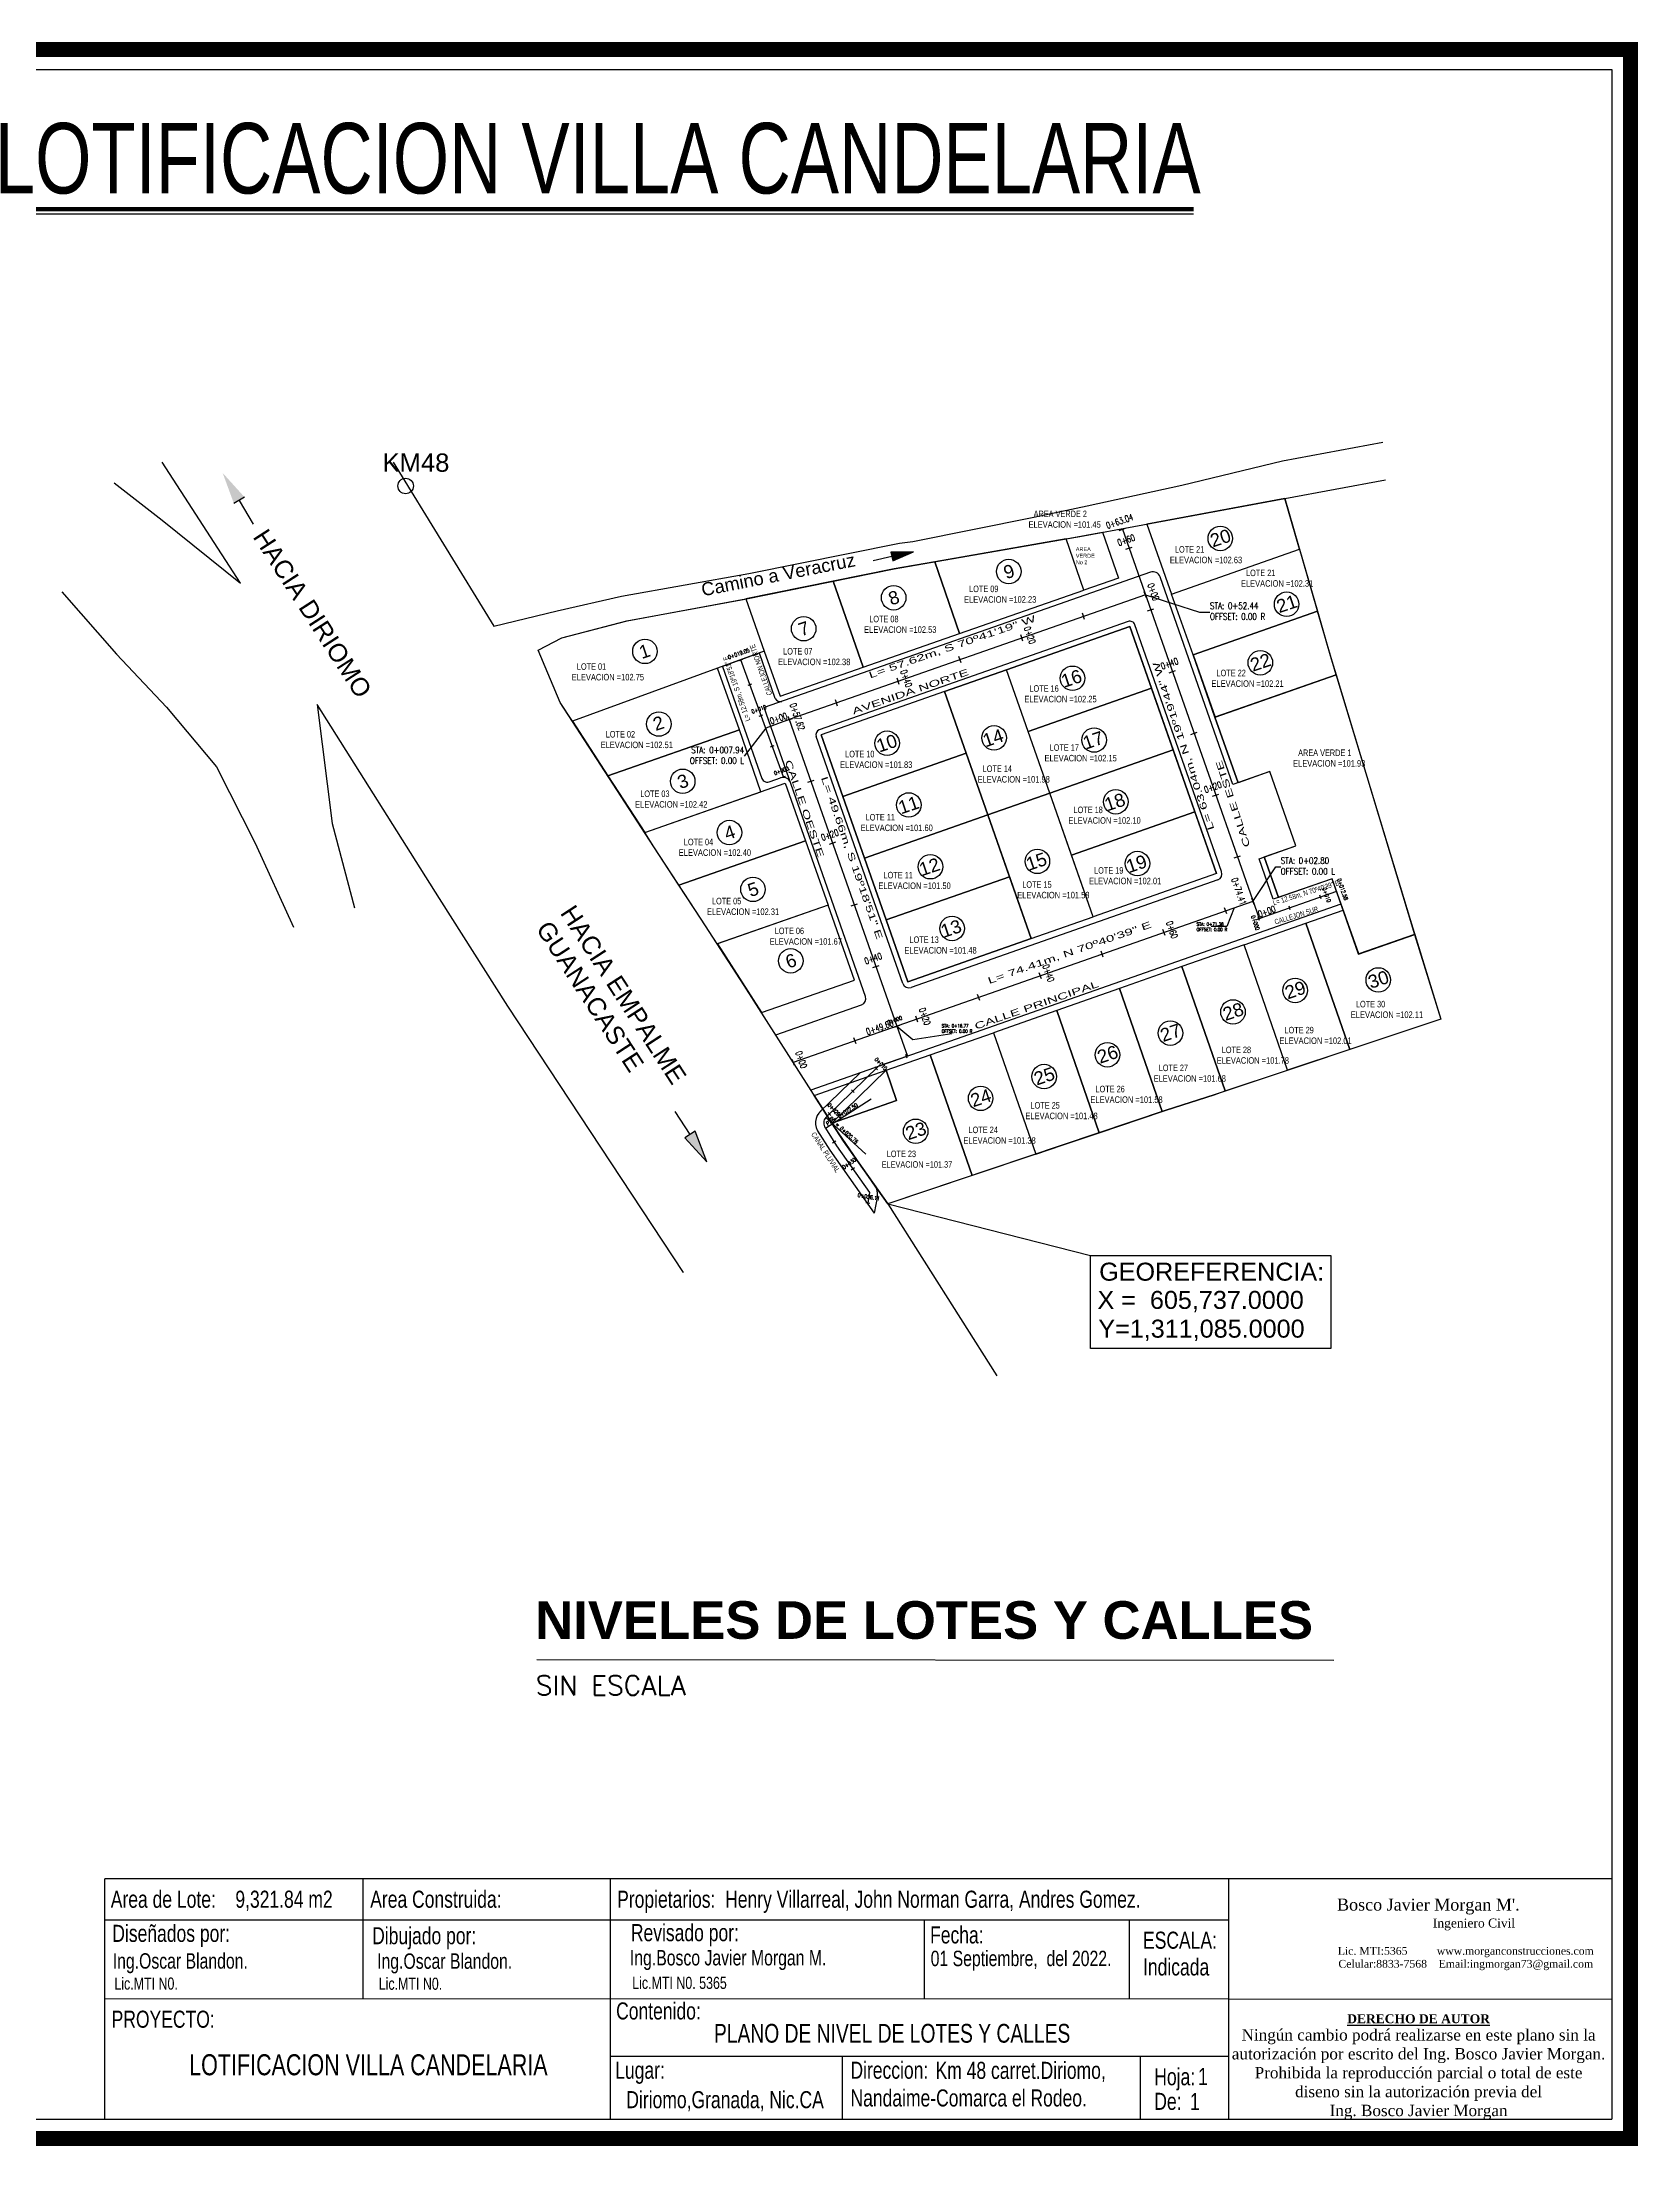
# Model space of a CAD drawing. Header units: metres. Extents: x 604533 to 608048, y 1310709 to 1311860.
# Drawn here: x 604767.9 to 605011.6, y 1310888.6 to 1311210.1 of the extents above; entities that cross this region are included whole.
import ezdxf
from ezdxf.enums import TextEntityAlignment as Align

# ---------------------------------------------------------------- set-up
doc = ezdxf.new("R2010")
doc.units = ezdxf.units.M
doc.header["$LTSCALE"] = 0.0254
doc.header["$MEASUREMENT"] = 0
for name, color, linetype in [('A CIVIL', 6, 'Continuous'), ('acera', 8, 'Continuous'), ('CERCO', 6, 'Continuous'), ('COTAS', 3, 'Continuous'), ('CVL_CUADCON_LIN', 8, 'Continuous'), ('CVL_CUADCON_TX', 2, 'Continuous'), ('EJE CALLE ESTE-TXT-ROAD-STAT', 7, 'Continuous'), ('EJE CALLE NORTE-TXT-ROAD-STAT', 7, 'Continuous'), ('EJE CALLE OESTE-TXT-ROAD-STAT', 7, 'Continuous'), ('EJE DE CANAL-TXT-ROAD-STAT', 7, 'Continuous'), ('EJE ED CALLE SUR-TXT-ROAD-STAT', 7, 'Continuous'), ('EJES', 30, 'Continuous'), ('FORMATO', 7, 'Continuous'), ('FRAME 025', 7, 'Continuous'), ('LOTES', 3, 'Continuous'), ('perfiles', 3, 'Continuous'), ('POLIGONO', 4, 'Continuous'), ('ROTULOS LOTES', 1, 'Continuous'), ('STALBL', 7, 'Continuous'), ('STAPTS', 7, 'Continuous'), ('texto', 7, 'Continuous'), ('TEXTO 2', 7, 'Continuous'), ('VENTANAS', 252, 'Continuous')]:
    doc.layers.add(name, color=color, linetype=linetype)
doc.layers.add('FRAME 070', color=7, linetype='Continuous', lineweight=70)
doc.styles.add('ALINEAMIENTO', font='romans.shx', dxfattribs={"width": 0.7, "height": 1})
doc.styles.add('ALINEAMIENTO 2', font='romans.shx', dxfattribs={"width": 0.7, "height": 0.6})
doc.styles.add('ARIALTEXT', font='')
doc.styles.add('COTA ELE', font='romans.shx', dxfattribs={"height": 5})
doc.styles.add('ele lot', font='ARIALN.TTF', dxfattribs={"width": 0.7, "height": 0.75})
doc.styles.add('perfiles', font='romans.shx', dxfattribs={"width": 0.8, "height": 1})
doc.styles.add('PUNTOS PI', font='arial.ttf', dxfattribs={"height": 8e-05})
doc.styles.add('ROMANS', font='ROMANS', dxfattribs={"height": 0.2})
doc.styles.add('ROTULOS', font='arial.ttf', dxfattribs={"height": 3})
doc.styles.add('SECCIONES', font='arial.ttf', dxfattribs={"width": 0.8, "height": 0.5})
doc.styles.get("Standard").update_dxf_attribs({"font": 'arial.ttf'})
doc.styles.add('TSN - Swis721 LtCn BT', font='swisscl.ttf')
doc.styles.get('ARIALTEXT').set_extended_font_data('Arial', bold=True)
doc.dimstyles.new('COMEN PERFIL', dxfattribs={"dimscale": 40, "dimtxt": 5, "dimasz": 100, "dimexe": 0.005, "dimexo": 0.005, "dimgap": 0.005, "dimtad": 2, "dimzin": 0, "dimdsep": 46, "dimtxsty": 'COTA ELE', "dimcen": 0.09, "dimclrd": 1, "dimclre": 1, "dimclrt": 3, "dimadec": 0, "dimazin": 0, "dimtfac": 1, "dimtofl": 0, "dimtmove": 0, "dimatfit": 3, "dimldrblk": 'ARCHTICK', "dimfxl": 1, "dimtolj": 1, "dimtzin": 0, "dimarcsym": 0})
doc.dimstyles.new('LOTES', dxfattribs={"dimscale": 0.001, "dimtxt": 1, "dimasz": 100, "dimexe": 0.005, "dimexo": 0.005, "dimgap": 0.005, "dimtad": 2, "dimzin": 0, "dimdsep": 46, "dimtxsty": 'ALINEAMIENTO', "dimcen": 0.09, "dimclrd": 1, "dimclre": 1, "dimclrt": 3, "dimadec": 0, "dimazin": 0, "dimtfac": 1, "dimtofl": 0, "dimtmove": 0, "dimatfit": 3, "dimldrblk": 'ARCHTICK', "dimfxl": 1, "dimtolj": 1, "dimtzin": 0, "dimarcsym": 0})

# ---------------------------------------------------------------- blocks, each defined once
blk = doc.blocks.new('_ArchTick')
at = {"color": 0, "linetype": 'ByBlock', "const_width": 0.15}
blk.add_lwpolyline([(-0.5, -0.5), (0.5, 0.5)], dxfattribs=at)
blk = doc.blocks.new('lbl_tic')
blk.add_line((0, -0.04165), (0, 0.04165))
blk = doc.blocks.new('sta_tic')
blk.add_line((0, -0.04165), (0, 0.04165))

msp = doc.modelspace()

# ---------------------------------------------------------------- hatches: boundary and pattern name
h = msp.add_hatch(color=256)
h.dxf.hatch_style = 1
h.paths.add_polyline_path([(604795.48, 1311144.283), (604797.199, 1311139.616), (604798.837, 1311140.571)])
h = msp.add_hatch(color=256)
h.dxf.hatch_style = 1
h.paths.add_polyline_path([(604897.535, 1311132.155), (604897.833, 1311130.872), (604901.01, 1311132.228)])
h = msp.add_hatch(color=256)
h.dxf.hatch_style = 1
h.paths.add_polyline_path([(604867.664, 1311043.698), (604866.072, 1311042.669), (604869.458, 1311039.026)])

# ---------------------------------------------------------------- linework, layer by layer
for p, q in [((604761.646, 1311183.877), (604943.772, 1311183.877)), ((604798.837, 1311140.571), (604797.199, 1311139.616)), ((604798.018, 1311140.093), (604800.144, 1311136.444)), ((604897.684, 1311131.514, 100), (604894.827, 1311130.849, 100)), ((604901.01, 1311132.228, 100), (604897.535, 1311132.155, 100)), ((604897.535, 1311132.155, 100), (604897.833, 1311130.872, 100)), ((604897.833, 1311130.872, 100), (604901.01, 1311132.228, 100)), ((604937.194, 1311129.116, 100), (604878.208, 1311108.443, 100)), ((604946.275, 1311106.692, 100), (604938.66, 1311128.418, 100)), ((604933.807, 1311121.577, 100), (604886.596, 1311105.036, 100)), ((604934.065, 1311120.823), (604915.191, 1311114.208)), ((604947.295, 1311083.074), (604934.065, 1311120.823)), ((604948.046, 1311083.366, 100), (604934.812, 1311121.082, 100)), ((604943.695, 1311116.49), (604962.697, 1311123.15)), ((604962.697, 1311123.15), (604964.656, 1311116.388)), ((604871.815, 1311114.717, 100), (604877.843, 1311097.587, 100)), ((604879.89, 1311109.808, 100), (604877.452, 1311116.764, 100)), ((604947.036, 1311106.959), (604943.695, 1311116.49)), ((604964.656, 1311116.388), (604965.545, 1311113.444)), ((604905.754, 1311110.901), (604915.191, 1311114.208)), ((604918.498, 1311104.771), (604915.191, 1311114.208)), ((604937.373, 1311111.386), (604918.498, 1311104.771)), ((604965.545, 1311113.444), (604947.036, 1311106.959)), ((604893.685, 1311064.285, 100), (604878.208, 1311108.443, 100)), ((604905.754, 1311110.901), (604886.879, 1311104.286)), ((604909.061, 1311101.463), (604905.754, 1311110.901)), ((604921.806, 1311095.334), (604918.498, 1311104.771)), ((604949.793, 1311096.666, 100), (604946.275, 1311106.692, 100)), ((604899.355, 1311066.255, 100), (604886.119, 1311104.021, 100)), ((604890.187, 1311094.849), (604886.879, 1311104.286)), ((604940.68, 1311101.949), (604921.806, 1311095.334)), ((604909.061, 1311101.463), (604890.187, 1311094.849)), ((604912.368, 1311092.026), (604909.061, 1311101.463)), ((604955.402, 1311098.648, 100), (604949.793, 1311096.666, 100)), ((604959.38, 1311087.31, 100), (604955.402, 1311098.648, 100)), ((604879.106, 1311097.127, 100), (604880.69, 1311097.682, 100)), ((604912.368, 1311092.026), (604921.806, 1311095.334)), ((604925.113, 1311085.896), (604921.806, 1311095.334)), ((604893.494, 1311085.411), (604890.187, 1311094.849)), ((604912.368, 1311092.026), (604893.494, 1311085.411)), ((604915.676, 1311082.589), (604912.368, 1311092.026)), ((604943.987, 1311092.511), (604925.113, 1311085.896)), ((604928.42, 1311076.459), (604925.113, 1311085.896)), ((604953.771, 1311085.329, 100), (604959.38, 1311087.31, 100)), ((604896.801, 1311075.974), (604893.494, 1311085.411)), ((604915.676, 1311082.589), (604896.801, 1311075.974)), ((604918.983, 1311073.152), (604915.676, 1311082.589)), ((604947.295, 1311083.074), (604928.42, 1311076.459)), ((604955.94, 1311079.146, 100), (604953.771, 1311085.329, 100)), ((604964.932, 1311082.262, 100), (604955.94, 1311079.146, 100)), ((604968.964, 1311070.769, 100), (604964.932, 1311082.262, 100)), ((604947.504, 1311082.088, 100), (604900.642, 1311065.656, 100)), ((604966.292, 1311078.385, 100), (604885.311, 1311049.99, 100)), ((604966.292, 1311078.385, 100), (604885.311, 1311049.99, 100)), ((604900.109, 1311066.537), (604896.801, 1311075.974)), ((604918.983, 1311073.152), (604928.42, 1311076.459)), ((604918.983, 1311073.152), (604900.109, 1311066.537)), ((604967.618, 1311056.176, 100), (604960.921, 1311075.482, 100)), ((604879.951, 1311058.403, 100), (604893.074, 1311063.002, 100)), ((604866.868, 1311043.183), (604864.574, 1311046.73)), ((604867.664, 1311043.698), (604866.072, 1311042.669)), ((604869.458, 1311039.026), (604867.664, 1311043.698)), ((604866.072, 1311042.669), (604869.458, 1311039.026))]:
    msp.add_line(p, q)
at = {"ltscale": 20000}
for p, q in [((604947.036, 1311106.959), (604950.575, 1311096.943, 100)), ((604954.578, 1311085.614, 213.103), (604956.762, 1311079.431, 274.833))]:
    msp.add_line(p, q, dxfattribs=at)
at = {"color": 1}
msp.add_line((604843.474, 1310962.947), (604965.201, 1310962.884), dxfattribs=at)
at = {"color": 7}
msp.add_line((604949.186, 1310911.097), (605007.652, 1310911.064), dxfattribs=at)
at = {"const_width": 2.28}
msp.add_lwpolyline([(604534.552, 1311208.98), (604534.552, 1310889.78), (605010.502, 1310889.78), (605010.502, 1311208.98)], close=True, dxfattribs=at)
at = {"color": 5, "const_width": 0.637}
msp.add_lwpolyline([(604761.646, 1311184.582), (604943.772, 1311184.582)], dxfattribs=at)
for points in [[(604957.705, 1311140.377), (604936.632, 1311136.478), (604940.385, 1311125.768), (604959.954, 1311132.615), (604957.705, 1311140.377)], [(604924.319, 1311134.227), (604904.249, 1311130.714), (604908.048, 1311119.748), (604927.027, 1311126.391), (604924.319, 1311134.227)], [(604888.746, 1311127.746), (604893.335, 1311114.598), (604908.048, 1311119.748), (604904.249, 1311130.714), (604898.044, 1311129.628), (604888.746, 1311127.746)], [(604940.385, 1311125.768), (604959.954, 1311132.615), (604962.697, 1311123.15), (604943.695, 1311116.49), (604940.385, 1311125.768)], [(604875.402, 1311125.045), (604878.207, 1311117.041), (604880.623, 1311110.148), (604893.335, 1311114.598), (604888.746, 1311127.746), (604875.402, 1311125.045)], [(604875.402, 1311125.045), (604878.207, 1311117.041), (604871.066, 1311114.442), (604848.895, 1311106.372), (604847.053, 1311109.211), (604843.674, 1311117.18), (604847.301, 1311119.071), (604857.241, 1311121.686), (604875.402, 1311125.045)], [(604881.422, 1311096.879), (604884.508, 1311088.074), (604865.177, 1311081.298), (604861.36, 1311087.156), (604859.938, 1311089.348), (604881.422, 1311096.879)], [(604887.952, 1311078.246), (604871.021, 1311072.312), (604868.554, 1311076.114), (604865.177, 1311081.298), (604884.508, 1311088.074), (604887.952, 1311078.246)], [(604960.926, 1311075.483), (604966.615, 1311077.478), (604968.969, 1311070.77), (604977.547, 1311073.773), (604981.564, 1311060.82), (604967.623, 1311056.178), (604960.926, 1311075.483)], [(604951.484, 1311072.173), (604960.921, 1311075.482), (604967.618, 1311056.176), (604958.131, 1311053.017), (604951.484, 1311072.173)], [(604951.484, 1311072.173), (604942.001, 1311068.848), (604948.595, 1311049.842), (604958.131, 1311053.017), (604951.484, 1311072.173)], [(604939.001, 1311046.712), (604939.609, 1311046.917), (604946.899, 1311049.277), (604948.595, 1311049.842), (604942.001, 1311068.848), (604932.479, 1311065.509), (604939.001, 1311046.712)], [(604929.366, 1311043.456), (604939.001, 1311046.712), (604932.479, 1311065.509), (604922.882, 1311062.144), (604929.366, 1311043.456)], [(604922.882, 1311062.144), (604913.2, 1311058.749), (604919.695, 1311040.197), (604923.698, 1311041.541), (604929.366, 1311043.456), (604922.882, 1311062.144)], [(604903.554, 1311055.367), (604913.2, 1311058.749), (604919.695, 1311040.197), (604909.951, 1311036.925), (604903.554, 1311055.367)], [(604896.8, 1311052.999), (604903.558, 1311055.369), (604909.955, 1311036.927), (604897.058, 1311032.596), (604890.297, 1311042.174), (604890.297, 1311042.174), (604888.534, 1311044.942), (604898.41, 1311048.405), (604896.8, 1311052.999)], [(604896.8, 1311052.999), (604903.558, 1311055.369), (604909.955, 1311036.927), (604897.058, 1311032.596), (604890.297, 1311042.174), (604890.297, 1311042.174), (604888.534, 1311044.942), (604898.41, 1311048.405), (604896.8, 1311052.999)], [(604885.847, 1311049.158), (604896.8, 1311052.999), (604898.41, 1311048.405), (604888.534, 1311044.942), (604885.847, 1311049.158)]]:
    msp.add_lwpolyline(points)
at = {"ltscale": 20000}
for points in [[(604924.32, 1311134.226), (604929.85, 1311135.223), (604932.315, 1311128.197), (604927.034, 1311126.372), (604924.319, 1311134.227)], [(604934.065, 1311120.823), (604937.373, 1311111.386), (604918.498, 1311104.771), (604915.191, 1311114.208), (604934.065, 1311120.823)], [(604905.754, 1311110.901), (604912.368, 1311092.026), (604921.806, 1311095.334), (604915.191, 1311114.208), (604905.754, 1311110.901)], [(604937.373, 1311111.386), (604940.68, 1311101.949), (604921.806, 1311095.334), (604918.498, 1311104.771), (604937.373, 1311111.386)], [(604955.402, 1311098.648), (604950.575, 1311096.943), (604947.036, 1311106.959), (604965.545, 1311113.444), (604977.542, 1311073.772), (604969.011, 1311070.785), (604964.932, 1311082.262), (604956.762, 1311079.431), (604954.578, 1311085.614), (604959.38, 1311087.31), (604955.402, 1311098.648), (604950.575, 1311096.943)], [(604886.879, 1311104.286), (604890.187, 1311094.849), (604909.061, 1311101.463), (604905.753, 1311110.901), (604886.879, 1311104.286)], [(604940.68, 1311101.949), (604943.987, 1311092.511), (604925.113, 1311085.896), (604921.806, 1311095.334), (604940.68, 1311101.949)], [(604890.187, 1311094.849), (604893.494, 1311085.411), (604912.368, 1311092.026), (604909.061, 1311101.463), (604890.187, 1311094.849)], [(604912.368, 1311092.026), (604918.983, 1311073.152), (604928.42, 1311076.459), (604921.806, 1311095.334), (604912.368, 1311092.026)], [(604893.494, 1311085.411), (604896.801, 1311075.974), (604915.676, 1311082.589), (604912.368, 1311092.026), (604893.494, 1311085.411)], [(604943.987, 1311092.511), (604947.295, 1311083.074), (604928.42, 1311076.459), (604925.113, 1311085.896), (604943.987, 1311092.511)], [(604896.801, 1311075.974), (604900.109, 1311066.537), (604918.983, 1311073.152), (604915.676, 1311082.589), (604896.801, 1311075.974)]]:
    msp.add_lwpolyline(points, dxfattribs=at)
at = {"elevation": 100}
for points in [[(604877.451, 1311116.766), (604871.816, 1311114.715)], [(604960.921, 1311075.482), (604966.61, 1311077.477), (604968.964, 1311070.769), (604977.542, 1311073.772), (604981.559, 1311060.818), (604967.618, 1311056.176), (604960.921, 1311075.482)]]:
    msp.add_lwpolyline(points, dxfattribs=at)
for centre in [(604947.853, 1311134.267), (604915.552, 1311129.22), (604897.969, 1311125.21), (604957.986, 1311124.217), (604884.224, 1311120.482), (604859.977, 1311117.013), (604925.282, 1311112.907), (604953.974, 1311115.277), (604862.104, 1311105.914), (604896.97, 1311102.985), (604913.306, 1311103.803), (604928.589, 1311103.47), (604865.75, 1311097.16), (604900.277, 1311093.547), (604931.897, 1311094.032), (604872.887, 1311089.333), (604903.585, 1311084.11), (604919.921, 1311084.929), (604935.204, 1311084.595), (604876.479, 1311080.65), (604906.892, 1311074.673), (604882.256, 1311069.728), (604959.292, 1311065.208), (604971.989, 1311066.81), (604949.798, 1311061.914), (604940.24, 1311058.679), (604930.624, 1311055.369), (604920.948, 1311052.042), (604911.252, 1311048.715), (604901.33, 1311043.68)]:
    msp.add_circle(centre, 1.872)
for centre, radius, start, end in [((604937.559, 1311127.993, 100), 1.181, 21.0503, 107.99793), ((604934.078, 1311120.859, 100), 0.767, 16.8664, 110.65863), ((604880.652, 1311110.212, 100), 0.862, 207.94465, 285.46963), ((604886.926, 1311104.261, 100), 0.842, 113.08693, 196.57134), ((604878.703, 1311097.984, 100), 0.947, 204.80155, 295.13128), ((604881.099, 1311096.544, 100), 1.209, 21.06344, 109.73597), ((604947.053, 1311083.033, 100), 1.047, 295.51531, 18.53931), ((604900.325, 1311066.658, 100), 1.051, 202.57232, 287.53162), ((604892.683, 1311063.975, 100), 1.048, 291.87863, 17.25284)]:
    msp.add_arc(centre, radius, start, end)
at = {"layer": 'A CIVIL'}
for p, q in [((604932.905, 1311135.669, 100), (604953.772, 1311076.178, 100)), ((604936.414, 1311125.666, 100), (604882.031, 1311106.61, 100)), ((604882.031, 1311106.61, 100), (604898.456, 1311059.745, 100)), ((604965.61, 1311080.329, 100), (604953.734, 1311076.165, 100)), ((604952.847, 1311078.816, 100), (604882.632, 1311054.196, 100))]:
    msp.add_line(p, q, dxfattribs=at)
at = {"layer": 'A CIVIL', "ltscale": 20000}
for p, q in [((604881.148, 1311097.842, 100), (604874.634, 1311115.741, 100)), ((604882.031, 1311106.61), (604878.434, 1311105.3, 100))]:
    msp.add_line(p, q, dxfattribs=at)
at = {"layer": 'A CIVIL', "ltscale": 20000, "elevation": 100}
msp.add_lwpolyline([(604885.844, 1311049.155), (604890.297, 1311042.174), (604897.053, 1311032.594)], dxfattribs=at)
at = {"layer": 'acera', "color": 7}
msp.add_line((604537.402, 1310889.78), (605007.652, 1310889.78), dxfattribs=at)
at = {"layer": 'CERCO'}
for p, q in [((604957.342, 1311146.123), (604972.705, 1311148.966)), ((604957.705, 1311140.376), (604973.068, 1311143.219)), ((604897.058, 1311032.595), (604913.749, 1311006.335))]:
    msp.add_line(p, q, dxfattribs=at)
for points in [[(604778.92, 1311142.779), (604786.235, 1311137.063), (604798.196, 1311127.444), (604786.267, 1311145.904)], [(604821.526, 1311145.904), (604836.886, 1311120.876), (604846.594, 1311123.194), (604856.422, 1311125.45), (604875.84, 1311128.94), (604898.848, 1311133.532), (604900.902, 1311133.822), (604919.402, 1311137.5), (604927.545, 1311139.234), (604941.987, 1311142.403), (604957.342, 1311146.123)], [(604770.917, 1311126.132), (604779.261, 1311116.588), (604786.903, 1311108.481), (604794.548, 1311099.357), (604800.425, 1311087.687), (604806.291, 1311074.881)], [(604865.89, 1311022.08), (604865.89, 1311022.08), (604839.029, 1311062.791), (604828.599, 1311079.256), (604809.895, 1311108.901)], [(604809.895, 1311108.901), (604812.229, 1311090.707), (604815.643, 1311077.811)]]:
    msp.add_lwpolyline(points, dxfattribs=at)
at = {"layer": 'COTAS'}
msp.add_lwpolyline([(604897.058, 1311032.595), (604928.009, 1311024.724)], dxfattribs=at)
msp.add_lwpolyline([(604928.009, 1311024.724), (604964.72, 1311024.724), (604964.72, 1311010.509), (604928.009, 1311010.509)], close=True, dxfattribs=at)
at = {"layer": 'CVL_CUADCON_LIN', "ltscale": 0.5, "flags": 128}
for points in [[(604874.397, 1311105.013), (604871.066, 1311114.442), (604848.895, 1311106.372), (604854.337, 1311097.983), (604874.397, 1311105.013)], [(604877.704, 1311095.576), (604874.397, 1311105.013), (604854.337, 1311097.983), (604859.938, 1311089.348), (604877.704, 1311095.576)], [(604891.97, 1311066.78), (604887.952, 1311078.246), (604871.038, 1311072.323), (604877.787, 1311061.809), (604891.97, 1311066.78)]]:
    msp.add_lwpolyline(points, dxfattribs=at)
at = {"layer": 'CVL_CUADCON_TX'}
msp.add_circle((604823.428, 1311142.287, 100), 1.181, dxfattribs=at)
at = {"layer": 'EJES', "ltscale": 20000}
for p, q in [((604895.154, 1311035.31), (604888.534, 1311044.942)), ((604895.477, 1311033.837), (604895.015, 1311031.155))]:
    msp.add_line(p, q, dxfattribs=at)
msp.add_lwpolyline([(604898.457, 1311059.745), (604900.064, 1311055.163), (604895.639, 1311053.611), (604887.607, 1311045.784, 0.3637158), (604887.537, 1311044.179), (604889.259, 1311041.477), (604894.296, 1311034.342), (604894.012, 1311032.699)], format="xyb", dxfattribs=at)
msp.add_arc((604893.506, 1311034.177), 2, 350.21783, 34.5056, dxfattribs=at)
at = {"layer": 'FORMATO', "color": 8}
for p, q in [((604537.402, 1311205.933), (605007.652, 1311205.933)), ((605007.652, 1311205.933), (605007.652, 1310892.729)), ((604537.402, 1310892.729), (605007.652, 1310892.729))]:
    msp.add_line(p, q, dxfattribs=at)
at = {"layer": 'FRAME 070', "lineweight": 25}
for p, q in [((605007.652, 1310929.467), (604777.473, 1310929.467)), ((604777.473, 1310892.729), (604777.473, 1310929.467)), ((604816.956, 1310923.207), (604816.956, 1310929.467)), ((604854.733, 1310892.729), (604854.733, 1310929.467)), ((604949.186, 1310892.729), (604949.186, 1310929.467)), ((604777.473, 1310923.207), (604949.186, 1310923.207)), ((604816.956, 1310911.192), (604816.956, 1310923.207)), ((604902.669, 1310911.192), (604902.669, 1310923.207)), ((604933.968, 1310911.192), (604933.968, 1310923.207)), ((604777.473, 1310911.192), (604949.186, 1310911.097)), ((604854.733, 1310902.341), (604949.186, 1310902.341)), ((604890.149, 1310892.729), (604890.149, 1310902.341)), ((604935.689, 1310892.729), (604935.689, 1310902.341))]:
    msp.add_line(p, q, dxfattribs=at)
at = {"layer": 'LOTES', "ltscale": 20000}
for p, q in [((604886.713, 1311046.658), (604892.841, 1311052.631)), ((604888.534, 1311044.942), (604896.801, 1311052.998))]:
    msp.add_line(p, q, dxfattribs=at)
at = {"layer": 'LOTES', "color": 0, "ltscale": 20000}
msp.add_lwpolyline([(604943.695, 1311116.49), (604947.089, 1311106.977), (604965.541, 1311113.442), (604962.692, 1311123.148), (604943.695, 1311116.49)], dxfattribs=at)
at = {"layer": 'LOTES', "ltscale": 20000}
msp.add_lwpolyline([(604886.342, 1311043.729), (604888.22, 1311040.781), (604895.015, 1311031.155)], dxfattribs=at)
msp.add_arc((604888.529, 1311044.94), 2.5, 130.97908, 217.49239, dxfattribs=at)
at = {"layer": 'POLIGONO', "ltscale": 20000}
msp.add_polyline3d([(604897.053, 1311032.594, 100), (604890.292, 1311042.172, 100), (604875.148, 1311065.94, 100), (604868.549, 1311076.112, 100), (604861.355, 1311087.154, 100), (604847.048, 1311109.209, 100), (604843.669, 1311117.178, 100), (604847.296, 1311119.069, 100), (604857.236, 1311121.684, 100), (604875.227, 1311125.009, 100), (604898.039, 1311129.626, 100), (604926.974, 1311134.69, 100), (604957.7, 1311140.375, 100), (604964.651, 1311116.386, 100), (604976.844, 1311076.021, 100), (604981.559, 1311060.818, 100), (604946.899, 1311049.277, 100), (604939.609, 1311046.917, 100), (604923.698, 1311041.541, 100), (604897.053, 1311032.594, 100)], dxfattribs=at)
at = {"layer": 'STAPTS', "ltscale": 20000}
for p, q in [((604887.537, 1311044.179), (604894.537, 1311048.639)), ((604887.607, 1311045.784), (604893.731, 1311040.181))]:
    msp.add_line(p, q, dxfattribs=at)

# ---------------------------------------------------------------- block references
at = {"layer": 'EJE CALLE ESTE-TXT-ROAD-STAT', "ltscale": 20000, "xscale": 12.00480192076831, "yscale": 12.00480192076831, "zscale": 12.00480192076831, "rotation": 289.3288684959444}
for name, p in [('lbl_tic', (604932.905, 1311135.669)), ('lbl_tic', (604933.913, 1311132.796)), ('sta_tic', (604937.223, 1311123.36)), ('lbl_tic', (604940.532, 1311113.924)), ('sta_tic', (604943.842, 1311104.487)), ('lbl_tic', (604947.152, 1311095.051)), ('sta_tic', (604950.462, 1311085.615)), ('lbl_tic', (604953.772, 1311076.178))]:
    msp.add_blockref(name, p, dxfattribs=at)
at = {"layer": 'EJE CALLE NORTE-TXT-ROAD-STAT', "ltscale": 20000, "xscale": 12.00480192076831, "yscale": 12.00480192076831, "zscale": 12.00480192076831, "rotation": 19.3114247585198}
for name, p in [('lbl_tic', (604936.414, 1311125.666)), ('sta_tic', (604926.976, 1311122.359)), ('lbl_tic', (604917.539, 1311119.052)), ('sta_tic', (604908.102, 1311115.745)), ('lbl_tic', (604898.664, 1311112.438)), ('sta_tic', (604889.227, 1311109.131)), ('lbl_tic', (604882.031, 1311106.61))]:
    msp.add_blockref(name, p, dxfattribs=at)
at = {"layer": 'EJE CALLE OESTE-TXT-ROAD-STAT', "ltscale": 20000, "xscale": 12.00480192076831, "yscale": 12.00480192076831, "zscale": 12.00480192076831, "rotation": 289.3141438075384}
for name, p in [('lbl_tic', (604882.031, 1311106.61)), ('sta_tic', (604885.339, 1311097.173)), ('lbl_tic', (604888.646, 1311087.735)), ('sta_tic', (604891.954, 1311078.298)), ('lbl_tic', (604895.261, 1311068.861)), ('lbl_tic', (604898.456, 1311059.745))]:
    msp.add_blockref(name, p, dxfattribs=at)
at = {"layer": 'EJE DE CANAL-TXT-ROAD-STAT', "ltscale": 20000, "xscale": 12.00480192076831, "yscale": 12.00480192076831, "zscale": 12.00480192076831, "rotation": 289.3150624689895}
msp.add_blockref('lbl_tic', (604898.456, 1311059.745), dxfattribs=at)
at = {"layer": 'EJE ED CALLE SUR-TXT-ROAD-STAT', "ltscale": 20000, "xscale": 12.00480192076831, "yscale": 12.00480192076831, "zscale": 12.00480192076831, "rotation": 19.32239400235645}
for name, p in [('lbl_tic', (604952.847, 1311078.816)), ('sta_tic', (604948.689, 1311077.358)), ('lbl_tic', (604939.252, 1311074.049)), ('sta_tic', (604929.815, 1311070.74)), ('lbl_tic', (604920.378, 1311067.431)), ('sta_tic', (604910.942, 1311064.122)), ('lbl_tic', (604901.505, 1311060.814)), ('sta_tic', (604892.068, 1311057.505)), ('lbl_tic', (604882.632, 1311054.196))]:
    msp.add_blockref(name, p, dxfattribs=at)
at = {"layer": 'STALBL', "ltscale": 20000}
for name, p, xscale, yscale, zscale, rotation in [('lbl_tic', (604874.634, 1311115.741), 7.202881152460984, 7.202881152460984, 7.202881152460984, 290.0000507928874), ('sta_tic', (604876.018, 1311111.938), 7.202881152460984, 7.202881152460984, 7.202881152460984, 290.0000507928874), ('lbl_tic', (604877.728, 1311107.239), 7.202881152460984, 7.202881152460984, 7.202881152460984, 290.0000507928874), ('sta_tic', (604879.438, 1311102.541), 7.202881152460984, 7.202881152460984, 7.202881152460984, 290.0000507928874), ('lbl_tic', (604881.148, 1311097.842), 7.202881152460984, 7.202881152460984, 7.202881152460984, 290.0000507928874), ('lbl_tic', (604963.171, 1311079.474), 7.202881152460984, 7.202881152460984, 7.202881152460984, 19.32239400363834), ('lbl_tic', (604965.61, 1311080.329), 7.202881152460984, 7.202881152460984, 7.202881152460984, 19.32239400363834), ('lbl_tic', (604953.734, 1311076.165), 7.202881152460984, 7.202881152460984, 7.202881152460984, 19.32239400363834), ('sta_tic', (604958.453, 1311077.819), 7.202881152460984, 7.202881152460984, 7.202881152460984, 19.32239400363834), ('lbl_tic', (604898.457, 1311059.745), 7.202881152460983, 7.202881152460983, 7.202881152460983, 289.3223940032875), ('lbl_tic', (604895.313, 1311053.294), 7.202881152460984, 7.202881152460984, 7.202881152460984, 44.26148022298665), ('sta_tic', (604899.928, 1311055.115), 7.202881152460984, 7.202881152460984, 7.202881152460984, 19.32239400250711), ('sta_tic', (604891.732, 1311049.804), 7.202881152460984, 7.202881152460984, 7.202881152460984, 44.26148022298665), ('lbl_tic', (604888.151, 1311046.314), 7.202881152460984, 7.202881152460984, 7.202881152460984, 44.26148022298665), ('sta_tic', (604888.878, 1311042.074), 7.202881152460983, 7.202881152460983, 7.202881152460983, 302.5036247985153), ('lbl_tic', (604891.734, 1311037.971), 7.202881152460984, 7.202881152460984, 7.202881152460984, 305.2178278272403), ('lbl_tic', (604894.012, 1311032.699), 7.202881152460984, 7.202881152460984, 7.202881152460984, 80.21782782846374), ('sta_tic', (604894.201, 1311033.792), 7.202881152460984, 7.202881152460984, 7.202881152460984, 80.21782782846374)]:
    msp.add_blockref(name, p, dxfattribs=dict(at, xscale=xscale, yscale=yscale, zscale=zscale, rotation=rotation))

# ---------------------------------------------------------------- texts
at = {"color": 1, "style": 'ROMANS'}
msp.add_text('SIN ESCALA', height=2.9881, dxfattribs=at).set_placement((604843.292, 1310957.509))
at = {"ltscale": 20000, "insert": (604925.793, 1311132.933), "char_height": 0.6, "width": 4.41792, "attachment_point": 1}
msp.add_mtext('AREA VERDE \\PNo 2', dxfattribs=at)
at = {"color": 3, "insert": (604843.222, 1310971.877), "char_height": 5.75478, "attachment_point": 1, "style": 'ARIALTEXT'}
msp.add_mtext('NIVELES DE LOTES Y CALLES', dxfattribs=at)
at = {"layer": 'A CIVIL', "ltscale": 20000, "style": 'perfiles', "width": 0.8}
msp.add_text('STA: 0+007.94', height=1, dxfattribs=at).set_placement((604875.136, 1311101.148), align=Align.BOTTOM_RIGHT)
msp.add_text('OFFSET: 0.00 L', height=1, dxfattribs=at).set_placement((604875.136, 1311100.815), align=Align.TOP_RIGHT)
at = {"layer": 'CVL_CUADCON_TX', "color": 2, "linetype": 'Continuous', "style": 'PUNTOS PI'}
msp.add_text('KM48', height=2.8, dxfattribs=at).set_placement((604825.005, 1311145.861, 100), align=Align.MIDDLE)
at = {"layer": 'CVL_CUADCON_TX', "color": 2, "style": 'PUNTOS PI'}
for s, p in [('GEOREFERENCIA:', (604929.357, 1311020.855)), ('X =  605,737.0000', (604929.103, 1311016.543)), ('Y=1,311,085.0000', (604929.226, 1311012.149))]:
    msp.add_text(s, height=2.75, dxfattribs=at).set_placement(p)
at = {"layer": 'EJE CALLE ESTE-TXT-ROAD-STAT', "ltscale": 20000, "style": 'ALINEAMIENTO', "width": 0.7}
for s, p in [('0+63.04', (604932.739, 1311136.141)), ('0+60', (604933.747, 1311133.268)), ('0+40', (604940.367, 1311114.396)), ('0+20', (604946.987, 1311095.523)), ('0+00', (604955.213, 1311076.507))]:
    msp.add_text(s, height=1, rotation=19.32887, dxfattribs=at).set_placement(p, align=Align.BOTTOM_CENTER)
at = {"layer": 'EJE CALLE NORTE-TXT-ROAD-STAT', "ltscale": 20000, "style": 'ALINEAMIENTO', "width": 0.7}
for s, p in [('0+00', (604936.885, 1311125.832)), ('0+20', (604918.011, 1311119.218)), ('0+40', (604899.136, 1311112.604)), ('0+57.62', (604882.503, 1311106.775))]:
    msp.add_text(s, height=1, rotation=289.31142, dxfattribs=at).set_placement(p, align=Align.BOTTOM_CENTER)
at = {"layer": 'EJE CALLE OESTE-TXT-ROAD-STAT', "ltscale": 20000, "style": 'ALINEAMIENTO', "width": 0.7}
for s, p in [('0+00', (604880.659, 1311106.027)), ('0+20', (604888.481, 1311088.207)), ('0+40', (604895.096, 1311069.333)), ('0+49.66', (604896.109, 1311058.806))]:
    msp.add_text(s, height=1, rotation=19.31414, dxfattribs=at).set_placement(p, align=Align.BOTTOM_CENTER)
at = {"layer": 'EJE ED CALLE SUR-TXT-ROAD-STAT', "ltscale": 20000, "style": 'ALINEAMIENTO', "width": 0.7}
for s, p in [('0+74.41', (604949.944, 1311080.074)), ('0+60', (604939.724, 1311074.214)), ('0+40', (604920.85, 1311067.597)), ('0+20', (604901.977, 1311060.979)), ('0+00', (604883.103, 1311054.361))]:
    msp.add_text(s, height=1, rotation=289.32239, dxfattribs=at).set_placement(p, align=Align.BOTTOM_CENTER)
at = {"layer": 'FRAME 025', "color": 0, "style": 'TSN - Swis721 LtCn BT'}
msp.add_text('LOTIFICACION VILLA CANDELARIA', height=10.77877, dxfattribs=at).set_placement((604760.691, 1311192.375), align=Align.MIDDLE_LEFT)
at = {"layer": 'FRAME 025', "style": 'TSN - Swis721 LtCn BT'}
for s, height, p in [('Area de Lote:    9,321.84 m2', 2.60826, (604778.392, 1310926.337)), ('Area Construida:', 2.60826, (604818.022, 1310926.337)), ('Propietarios:  Henry Villarreal, John Norman Garra, Andres Gomez.', 2.60826, (604855.734, 1310926.337)), ('Diseñados por:', 2.60826, (604778.628, 1310921.121)), ('Dibujado por:', 2.60826, (604818.314, 1310920.762)), ('Revisado por:', 2.60826, (604857.834, 1310921.229)), ('Fecha:', 2.6083, (604903.53, 1310920.889)), ('Ing.Bosco Javier Morgan M.', 2.35181, (604857.681, 1310917.399)), ('01 Septiembre,  del 2022.', 2.35181, (604903.623, 1310917.291)), ('ESCALA:', 2.6083, (604936.055, 1310920.077)), ('Ing.Oscar Blandon.', 2.35181, (604778.69, 1310916.907)), ('Ing.Oscar Blandon.', 2.35181, (604819.069, 1310916.882)), ('Indicada', 2.6083, (604936.055, 1310915.987)), ('Lic.MTI N0. ', 1.8496, (604778.943, 1310913.449)), ('Lic.MTI N0. ', 1.8496, (604819.323, 1310913.423)), ('Lic.MTI N0. 5365', 1.8496, (604858.041, 1310913.556)), ('PROYECTO:', 2.6083, (604778.525, 1310908.004)), ('Contenido:', 2.6083, (604855.579, 1310909.266)), ('PLANO DE NIVEL DE LOTES Y CALLES', 2.86909, (604870.52, 1310905.851)), ('LOTIFICACION VILLA CANDELARIA', 3.20405, (604790.364, 1310901.042)), ('Lugar:', 2.6083, (604855.439, 1310900.212)), ('Direccion:', 2.6083, (604891.368, 1310900.212)), ('Km 48 carret.Diriomo,', 2.60826, (604904.366, 1310900.186)), ('Hoja:', 2.6083, (604937.776, 1310899.211)), ('1', 2.608, (604944.47, 1310899.241)), ('Diriomo,Granada, Nic.CA', 2.60826, (604857.139, 1310895.711)), ('Nandaime-Comarca el Rodeo.', 2.60826, (604891.376, 1310895.969)), ('De:', 2.6083, (604937.776, 1310895.455)), ('1', 2.608, (604943.232, 1310895.43))]:
    msp.add_text(s, height=height, dxfattribs=at).set_placement(p, align=Align.MIDDLE_LEFT)
at = {"layer": 'LOTES', "color": 7, "width": 178.10047, "attachment_point": 5}
for s, insert, char_height in [("{\\fTimes New Roman|b1|i0|c0|p18;\\H0.625x;\\C142;                        \\fTimes New Roman|b0|i0|c0|p18; \\H1.6x;\\C7; Bosco Javier Morgan M'.\\H0.75x;\\P\\H0.83333x;                                                     \\H1.2x;     Ingeniero Civil}", (604973.911, 1310923.995), 1.824), ('{\\fTimes New Roman|b0|i0|c0|p18;\\H0.65x;Lic. MTI:5365          www.morganconstrucciones.com\\fTimes New Roman|b1|i0|c0|p18;  \\fTimes New Roman|b0|i0|c0|p18; \\PCelular:8833-7568    Email:ingmorgan73@gmail.com}', (604985.351, 1310917.266), 1.824), ('{\\fTimes New Roman|b1|i0|c0|p18;\\H1.1538x;\\LDERECHO DE AUTOR\\P\\fTimes New Roman|b0|i0|c0|p18;\\H1.2666x;\\lNingún cambio podrá realizarse en este plano sin la\\Pautorización por escrito del Ing. Bosco Javier Morgan.\\PProhibida la reproducción parcial o total de este \\Pdiseno sin la autorización previa del\\PIng. Bosco Javier Morgan}', (604978.141, 1310900.69), 1.1856)]:
    msp.add_mtext(s, dxfattribs=dict(at, insert=insert, char_height=char_height))
at = {"layer": 'perfiles', "ltscale": 20000, "style": 'perfiles', "width": 0.8}
for s, height, p in [('STA: 0+52.44', 1, (604946.28, 1311123.171)), ('STA: 0+02.80', 1, (604957.084, 1311084.236)), ('STA: 0+16.77', 0.5, (604905.301, 1311059.399))]:
    msp.add_text(s, height=height, dxfattribs=at).set_placement(p, align=Align.BOTTOM_LEFT)
for s, height, p in [('OFFSET: 0.00 R', 1, (604946.28, 1311122.838)), ('OFFSET: 0.00 L', 1, (604957.084, 1311083.903)), ('OFFSET: 0.00 R', 0.5, (604905.301, 1311059.232))]:
    msp.add_text(s, height=height, dxfattribs=at).set_placement(p, align=Align.TOP_LEFT)
at = {"layer": 'perfiles', "color": 1, "ltscale": 20000, "style": 'perfiles', "width": 0.8}
msp.add_text('STA: 0+71.38', height=0.5, dxfattribs=at).set_placement((604944.238, 1311074.934), align=Align.BOTTOM_LEFT)
msp.add_text('OFFSET: 0.00 R', height=0.5, dxfattribs=at).set_placement((604944.238, 1311074.767), align=Align.TOP_LEFT)
at = {"layer": 'ROTULOS LOTES', "style": 'ROTULOS'}
for s, height, p in [('20', 2.0142, (604946.718, 1311132.888)), ('9', 2.014, (604915.161, 1311128.023)), ('8', 2.014, (604897.578, 1311124.013)), ('21', 2.0142, (604956.851, 1311122.838)), ('7', 2.014, (604883.833, 1311119.285)), ('1', 2.014, (604859.496, 1311115.831)), ('22', 2.0142, (604952.839, 1311113.897)), ('16', 2.0142, (604923.968, 1311111.425)), ('2', 2.014, (604861.624, 1311104.836)), ('14', 2.0142, (604911.99, 1311102.341)), ('17', 2.0142, (604927.276, 1311101.988)), ('10', 2.0142, (604895.758, 1311101.542)), ('3', 2.014, (604865.36, 1311095.963)), ('18', 2.0142, (604930.583, 1311092.55)), ('11', 2.0142, (604899.087, 1311092.102)), ('4', 2.014, (604872.497, 1311088.136)), ('15', 2.0142, (604918.605, 1311083.467)), ('19', 2.0142, (604933.891, 1311083.113)), ('12', 2.0142, (604902.269, 1311082.648)), ('5', 2.014, (604876.088, 1311079.453)), ('13', 2.0142, (604905.576, 1311073.211)), ('6', 2.014, (604881.865, 1311068.531)), ('29', 2.0142, (604958.157, 1311063.829)), ('30', 2.0142, (604970.853, 1311065.431)), ('28', 2.0142, (604948.662, 1311060.534)), ('27', 2.0142, (604939.104, 1311057.3)), ('26', 2.0142, (604929.488, 1311053.99)), ('25', 2.0142, (604919.812, 1311050.663)), ('24', 2.0142, (604910.117, 1311047.336)), ('23', 2.0142, (604900.195, 1311042.301))]:
    msp.add_text(s, height=height, rotation=18.57546, dxfattribs=at).set_placement(p)
at = {"layer": 'STALBL', "ltscale": 20000, "style": 'ALINEAMIENTO 2', "width": 0.7}
for s, rotation, p in [('0+019.05', 20.00005, (604874.463, 1311116.21)), ('0+010', 20.00005, (604877.557, 1311107.709)), ('0+000', 20.00005, (604880.977, 1311098.312)), ('0+010', 289.32239, (604963.643, 1311079.639)), ('0+012.58', 289.32239, (604966.081, 1311080.494)), ('0+000', 289.32239, (604952.764, 1311075.385)), ('0+000', 19.32239, (604898.292, 1311060.217)), ('0+010', 314.26148, (604895.671, 1311053.643)), ('0+020', 314.26148, (604888.509, 1311046.663)), ('0+030', 35.21783, (604891.446, 1311038.379)), ('0+036.11', 350.21783, (604894.097, 1311033.191))]:
    msp.add_text(s, height=0.6, rotation=rotation, dxfattribs=at).set_placement(p, align=Align.BOTTOM_CENTER)
at = {"layer": 'STAPTS', "ltscale": 20000, "style": 'ALINEAMIENTO 2', "width": 0.7}
for s, rotation, p in [('PT = 0+022.50', 32.50362, (604887.999, 1311044.385)), ('PC = 0+020.76', 317.54388, (604887.925, 1311045.391))]:
    msp.add_text(s, height=0.6, rotation=rotation, dxfattribs=at).set_placement(p, align=Align.BOTTOM_LEFT)
at = {"layer": 'texto', "color": 0, "style": 'PUNTOS PI'}
msp.add_text('Camino a Veracruz', height=2, rotation=11.1792, dxfattribs=at).set_placement((604868.809, 1311125.422, 100))
at = {"layer": 'TEXTO 2', "style": 'PUNTOS PI'}
for s, rotation, p in [('HACIA DIRIOMO', 302.87244, (604800.007, 1311134.521)), ('HACIA EMPALME', 303.05536, (604846.946, 1311077.049)), ('GUANACASTE', 303.05536, (604843.244, 1311074.639))]:
    msp.add_text(s, height=2.75, rotation=rotation, dxfattribs=at).set_placement(p)
at = {"layer": 'VENTANAS', "color": 2, "ltscale": 20000, "style": 'SECCIONES'}
for s, width, p in [('ELEVACION =101.45', 0.75, (604918.569, 1311135.906)), ('AREA VERDE 2', 0.8, (604919.348, 1311137.526)), ('ELEVACION =102.63', 0.75, (604940.155, 1311130.485)), ('LOTE 21', 0.8, (604940.934, 1311132.105)), ('ELEVACION =102.31', 0.75, (604951.01, 1311126.893)), ('LOTE 21', 0.8, (604951.789, 1311128.513)), ('ELEVACION =102.23', 0.75, (604908.716, 1311124.448)), ('LOTE 09', 0.8, (604909.495, 1311126.068)), ('ELEVACION =102.53', 0.75, (604893.462, 1311119.843)), ('LOTE 08', 0.8, (604894.241, 1311121.463)), ('LOTE 01', 0.8, (604849.583, 1311114.197)), ('ELEVACION =102.38', 0.75, (604880.315, 1311114.911)), ('LOTE 07', 0.8, (604881.094, 1311116.531)), ('ELEVACION =102.75', 0.75, (604848.804, 1311112.577)), ('LOTE 16', 0.8, (604918.708, 1311110.844)), ('ELEVACION =102.21', 0.75, (604946.504, 1311111.592)), ('LOTE 22', 0.8, (604947.283, 1311113.212)), ('ELEVACION =102.25', 0.75, (604917.929, 1311109.224)), ('LOTE 02', 0.8, (604853.995, 1311103.851)), ('ELEVACION =102.51', 0.75, (604853.216, 1311102.231)), ('LOTE 10', 0.8, (604890.562, 1311100.829)), ('LOTE 17', 0.8, (604921.793, 1311101.821)), ('AREA VERDE 1', 0.8, (604959.751, 1311101.024)), ('ELEVACION =101.83', 0.75, (604889.783, 1311099.209)), ('LOTE 14', 0.8, (604911.564, 1311098.59)), ('ELEVACION =102.15', 0.75, (604921.014, 1311100.201)), ('ELEVACION =101.93', 0.75, (604958.971, 1311099.404)), ('LOTE 03', 0.8, (604859.262, 1311094.758)), ('ELEVACION =101.98', 0.75, (604910.785, 1311096.97)), ('ELEVACION =102.42', 0.75, (604858.483, 1311093.138)), ('LOTE 11', 0.8, (604893.692, 1311091.173)), ('LOTE 18', 0.8, (604925.441, 1311092.3)), ('ELEVACION =101.60', 0.75, (604892.912, 1311089.553)), ('ELEVACION =102.10', 0.75, (604924.662, 1311090.68)), ('ELEVACION =102.40', 0.75, (604865.146, 1311085.768)), ('LOTE 04', 0.8, (604865.925, 1311087.388)), ('LOTE 11', 0.8, (604896.424, 1311082.324)), ('ELEVACION =102.01', 0.75, (604927.804, 1311081.435)), ('LOTE 19', 0.8, (604928.583, 1311083.055)), ('LOTE 05', 0.8, (604870.221, 1311078.361)), ('ELEVACION =101.50', 0.75, (604895.645, 1311080.704)), ('ELEVACION =101.58', 0.75, (604916.838, 1311079.272)), ('LOTE 15', 0.8, (604917.617, 1311080.892)), ('ELEVACION =102.31', 0.75, (604869.442, 1311076.741)), ('ELEVACION =101.67', 0.75, (604879.028, 1311072.188)), ('LOTE 06', 0.8, (604879.807, 1311073.808)), ('LOTE 13', 0.8, (604900.387, 1311072.457)), ('ELEVACION =101.48', 0.75, (604899.608, 1311070.837)), ('LOTE 30', 0.8, (604968.577, 1311062.616)), ('ELEVACION =102.11', 0.75, (604967.798, 1311060.996)), ('LOTE 28', 0.8, (604948.087, 1311055.627)), ('ELEVACION =102.01', 0.75, (604956.886, 1311057.021)), ('LOTE 29', 0.8, (604957.666, 1311058.641)), ('LOTE 27', 0.8, (604938.458, 1311052.878)), ('ELEVACION =101.78', 0.75, (604947.308, 1311054.007)), ('LOTE 26', 0.8, (604928.797, 1311049.641)), ('ELEVACION =101.68', 0.75, (604937.679, 1311051.258)), ('LOTE 25', 0.8, (604918.872, 1311047.153)), ('ELEVACION =101.58', 0.75, (604928.018, 1311048.021)), ('LOTE 24', 0.8, (604909.406, 1311043.401)), ('ELEVACION =101.48', 0.75, (604918.093, 1311045.533)), ('LOTE 23', 0.8, (604896.914, 1311039.735)), ('ELEVACION =101.38', 0.75, (604908.627, 1311041.781)), ('ELEVACION =101.37', 0.8, (604896.135, 1311038.115))]:
    msp.add_text(s, height=1, dxfattribs=dict(at, width=width)).set_placement(p)
at = {"layer": 'VENTANAS', "color": 1, "ltscale": 20000, "style": 'ele lot'}
for s, height, rotation, width, p in [(' L= 57.62m, S 70º41\'19" W', 1, 19.00951, 2, (604893.766, 1311112.669, -100)), ('CALLEJON NORTE', 0.8, 109.37046, 0.8, (604879.429, 1311110.453, -37.966)), (' L= 63.04m, N 19º19\'44" W', 1, 108.33599, 2, (604947.146, 1311089.273, -100)), (' L= 12.58m, S 19º18\'51" E', 0.8, 109.37046, 0.8, (604876.177, 1311106.253, -37.966)), ('AVENIDA NORTE', 1, 19.00951, 2, (604891.837, 1311107.354, -100)), ('CALLE OESTE', 1, 289.02391, 2, (604881.333, 1311100.228, -100)), ('CALLE ESTE', 1, 108.33599, 2, (604952.438, 1311087.281, -100)), (' L= 49.66m, S 19º18\'51" E', 1, 289.02391, 2, (604886.648, 1311098.3, -100)), (' L= 12.58m, N 70º40\'39" E', 0.8, 17.34943, 0.8, (604955.795, 1311078.105)), ('CALLEJON SUR', 0.8, 17.34943, 0.8, (604956.287, 1311075.258)), (' L= 74.41m, N 70º40\'39" E', 1, 19.2315, 2, (604911.945, 1311065.966)), ('CALLE PRINCIPAL', 1, 19.2315, 2, (604910.537, 1311059.208)), ('CANAL PLUVIAL', 0.8, 302.87462, 0.8, (604885.325, 1311043.219))]:
    msp.add_text(s, height=height, rotation=rotation, dxfattribs=dict(at, width=width)).set_placement(p)

# ---------------------------------------------------------------- leaders
at = {"layer": 'A CIVIL', "ltscale": 20000}
msp.add_leader([(604878.434, 1311105.3, 100), (604875.136, 1311100.982, 100)], dimstyle='LOTES', dxfattribs=at)
at = {"layer": 'perfiles', "ltscale": 20000}
for points in [[(604936.414, 1311125.666, 100), (604944.695, 1311123.004, 100), (604946.28, 1311123.004, 100)], [(604952.847, 1311078.816), (604956.363, 1311084.07), (604957.084, 1311084.07)], [(604898.456, 1311059.745), (604900.891, 1311057.728), (604906.864, 1311058.644)]]:
    msp.add_leader(points, dimstyle='COMEN PERFIL', override={"dimscale": 0.001, "dimtxt": 0.6, "dimtxsty": 'ALINEAMIENTO'}, dxfattribs=at)
at = {"layer": 'perfiles', "color": 1, "ltscale": 20000}
msp.add_leader([(604949.992, 1311077.815, 100), (604948.849, 1311074.961, 100), (604946.482, 1311074.967, 100)], dimstyle='COMEN PERFIL', override={"dimscale": 0.001, "dimtxt": 0.6, "dimtxsty": 'ALINEAMIENTO'}, dxfattribs=at)

doc.saveas('drawing.dxf')
